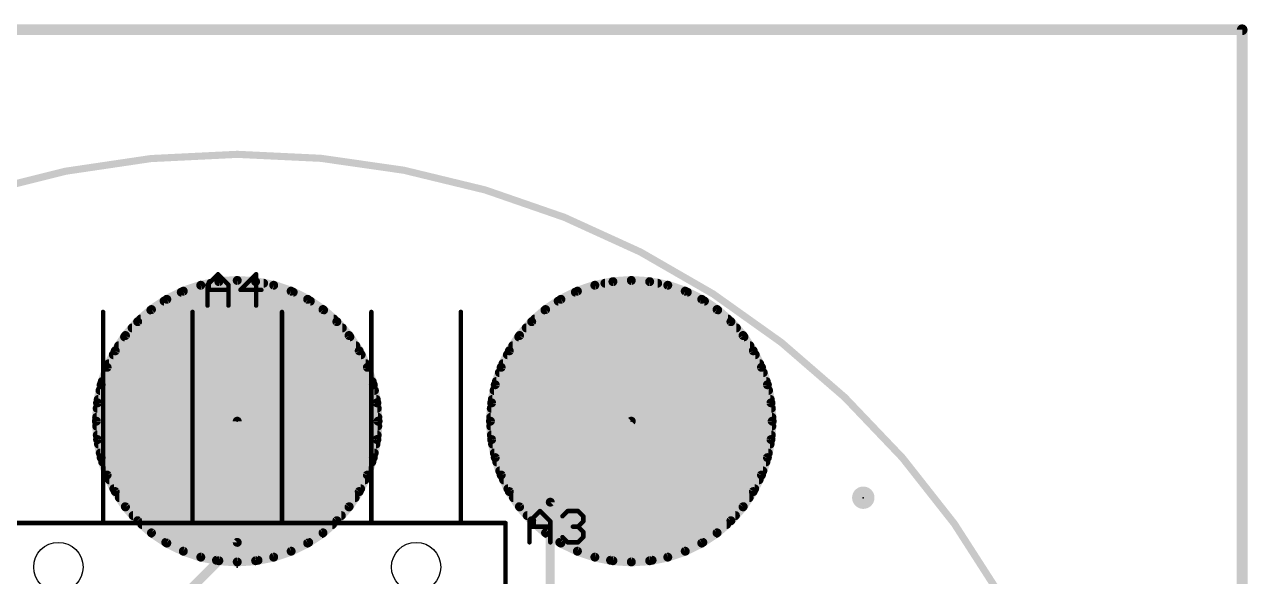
# Model space of a CAD drawing. Extents: x -28.7 to 28.7, y -28.7 to 28.7.
# Drawn here: x -6.04 to 28.69, y 13 to 28.69 of the extents above; entities that cross this region are included whole.
import ezdxf

# ---------------------------------------------------------------- set-up
doc = ezdxf.new("R2010")
doc.units = 0
for name, color, linetype in [('1', 12, 'CONTINUOUS'), ('16', 132, 'CONTINUOUS'), ('17', 110, 'CONTINUOUS'), ('20', 53, 'CONTINUOUS'), ('21', 41, 'CONTINUOUS'), ('23', 53, 'CONTINUOUS'), ('24', 53, 'CONTINUOUS'), ('51', 53, 'CONTINUOUS')]:
    doc.layers.add(name, color=color, linetype=linetype)

# ---------------------------------------------------------------- blocks, each defined once
blk = doc.blocks.new('PIE')
at = {"const_width": 0.5}
blk.add_lwpolyline([(0, -0.25, 1), (0, 0.25, 1), (0, -0.25)], format="xyb", dxfattribs=at)
blk = doc.blocks.new('ROUNDP')
at = {"const_width": 0.5}
blk.add_lwpolyline([(0, -0.25, 1), (0, 0.25, 1), (0, -0.25)], format="xyb", dxfattribs=at)

msp = doc.modelspace()

# ---------------------------------------------------------------- linework, layer by layer
at = {"layer": '1', "const_width": 0.254}
for points in [[(0, 13.97), (0, 17.4148)], [(8.89, 15.113), (11.1918, 17.4148)], [(8.89, 5.16), (8.89, 15.113)], [(-2.54, 11.43), (0, 13.97)]]:
    msp.add_lwpolyline(points, dxfattribs=at)
at = {"layer": '1', "const_width": 0.127}
for points in [[(0.0635, 17.4148, 1), (-0.0635, 17.4148)], [(11.2367, 17.3699, 1), (11.1469, 17.4597)], [(8.9535, 15.113, 1), (8.8265, 15.113)], [(8.8451, 15.1579, 1), (8.9349, 15.0681)], [(-0.0635, 13.97, 1), (0.0635, 13.97)], [(0.0449, 13.9251, 1), (-0.0449, 14.0149)]]:
    msp.add_lwpolyline(points, format="xyb", dxfattribs=at)
at = {"layer": '16'}
for points, const_width in [([(-28.54, 28.54), (28.54, 28.54)], 0.3048), ([(28.54, 28.54), (28.54, -28.54)], 0.3048), ([(0, 21.4153), (-0.5222, 21.3811)], 0.254), ([(0.5222, 21.3811), (0, 21.4153)], 0.254), ([(11.1918, 21.4153), (10.6696, 21.3811)], 0.254), ([(11.714, 21.3811), (11.1918, 21.4153)], 0.254), ([(-1.5309, 21.1108), (-2.0003, 20.8794)], 0.254), ([(-1.5894, 21.082), (1.5892, 21.082)], 0.254), ([(-1.0354, 21.279), (-1.5309, 21.1108)], 0.254), ([(-0.5222, 21.3811), (-1.0354, 21.279)], 0.254), ([(-0.7489, 21.336), (0.7487, 21.336)], 0.254), ([(1.0354, 21.279), (0.5222, 21.3811)], 0.254), ([(1.5309, 21.1108), (1.0354, 21.279)], 0.254), ([(2.0002, 20.8793), (1.5309, 21.1108)], 0.254), ([(9.6609, 21.1108), (9.1915, 20.8794)], 0.254), ([(9.6024, 21.082), (12.781, 21.082)], 0.254), ([(10.1564, 21.279), (9.6609, 21.1108)], 0.254), ([(10.6696, 21.3811), (10.1564, 21.279)], 0.254), ([(10.4429, 21.336), (11.9405, 21.336)], 0.254), ([(12.2272, 21.279), (11.714, 21.3811)], 0.254), ([(12.7227, 21.1108), (12.2272, 21.279)], 0.254), ([(13.192, 20.8793), (12.7227, 21.1108)], 0.254), ([(-2.0003, 20.8794), (-2.4354, 20.5886)], 0.254), ([(-2.0771, 20.828), (2.077, 20.828)], 0.254), ([(2.4353, 20.5886), (2.0002, 20.8793)], 0.254), ([(9.1915, 20.8794), (8.7564, 20.5886)], 0.254), ([(9.1147, 20.828), (13.2688, 20.828)], 0.254), ([(13.6271, 20.5886), (13.192, 20.8793)], 0.254), ([(-2.4354, 20.5886), (-2.8288, 20.2436)], 0.254), ([(-2.4521, 20.574), (2.452, 20.574)], 0.254), ([(2.8288, 20.2436), (2.4353, 20.5886)], 0.254), ([(8.7564, 20.5886), (8.363, 20.2436)], 0.254), ([(8.7397, 20.574), (13.6438, 20.574)], 0.254), ([(14.0206, 20.2436), (13.6271, 20.5886)], 0.254), ([(-2.8288, 20.2436), (-3.1738, 19.8502)], 0.254), ([(-2.9846, 20.066), (2.9845, 20.066)], 0.254), ([(-2.7417, 20.32), (2.7416, 20.32)], 0.254), ([(3.1738, 19.8501), (2.8288, 20.2436)], 0.254), ([(8.363, 20.2436), (8.018, 19.8502)], 0.254), ([(8.2072, 20.066), (14.1763, 20.066)], 0.254), ([(8.4501, 20.32), (13.9334, 20.32)], 0.254), ([(14.3656, 19.8501), (14.0206, 20.2436)], 0.254), ([(-3.1738, 19.8502), (-3.4646, 19.4151)], 0.254), ([(-3.1993, 19.812), (3.1993, 19.812)], 0.254), ([(3.4645, 19.415), (3.1738, 19.8501)], 0.254), ([(8.018, 19.8502), (7.7272, 19.4151)], 0.254), ([(7.9925, 19.812), (14.3911, 19.812)], 0.254), ([(14.6563, 19.415), (14.3656, 19.8501)], 0.254), ([(-3.4646, 19.4151), (-3.696, 18.9457)], 0.254), ([(-3.3691, 19.558), (3.369, 19.558)], 0.254), ([(3.696, 18.9457), (3.4645, 19.415)], 0.254), ([(7.7272, 19.4151), (7.4958, 18.9457)], 0.254), ([(7.8227, 19.558), (14.5608, 19.558)], 0.254), ([(14.8878, 18.9457), (14.6563, 19.415)], 0.254), ([(-3.6446, 19.05), (3.6445, 19.05)], 0.254), ([(-3.5193, 19.304), (3.5193, 19.304)], 0.254), ([(7.5472, 19.05), (14.8363, 19.05)], 0.254), ([(7.6725, 19.304), (14.7111, 19.304)], 0.254), ([(-3.696, 18.9457), (-3.8642, 18.4502)], 0.254), ([(-3.7468, 18.796), (3.7468, 18.796)], 0.254), ([(3.8642, 18.4502), (3.696, 18.9457)], 0.254), ([(7.4958, 18.9457), (7.3276, 18.4502)], 0.254), ([(7.445, 18.796), (14.9386, 18.796)], 0.254), ([(15.056, 18.4502), (14.8878, 18.9457)], 0.254), ([(-3.8642, 18.4502), (-3.9663, 17.937)], 0.254), ([(-3.8965, 18.288), (3.8964, 18.288)], 0.254), ([(-3.8331, 18.542), (3.833, 18.542)], 0.254), ([(3.9663, 17.937), (3.8642, 18.4502)], 0.254), ([(7.3276, 18.4502), (7.2255, 17.937)], 0.254), ([(7.2953, 18.288), (15.0882, 18.288)], 0.254), ([(7.3588, 18.542), (15.0248, 18.542)], 0.254), ([(15.1581, 17.937), (15.056, 18.4502)], 0.254), ([(-3.9663, 17.937), (-4.0005, 17.4148)], 0.254), ([(-3.947, 18.034), (3.947, 18.034)], 0.254), ([(4.0005, 17.4148), (3.9663, 17.937)], 0.254), ([(7.2255, 17.937), (7.1913, 17.4148)], 0.254), ([(7.2448, 18.034), (15.1388, 18.034)], 0.254), ([(15.1923, 17.4148), (15.1581, 17.937)], 0.254), ([(-3.9766, 17.78), (3.9766, 17.78)], 0.254), ([(7.2152, 17.78), (15.1684, 17.78)], 0.254), ([(-4.0005, 17.4148), (-3.9663, 16.8926)], 0.254), ([(-3.9932, 17.526), (3.9932, 17.526)], 0.254), ([(-3.9911, 17.272), (3.9911, 17.272)], 0.254), ([(3.9663, 16.8926), (4.0005, 17.4148)], 0.254), ([(7.1913, 17.4148), (7.2255, 16.8926)], 0.254), ([(7.1986, 17.526), (15.185, 17.526)], 0.254), ([(7.2007, 17.272), (15.1829, 17.272)], 0.254), ([(15.1581, 16.8926), (15.1923, 17.4148)], 0.254), ([(-3.9745, 17.018), (3.9745, 17.018)], 0.254), ([(7.2173, 17.018), (15.1663, 17.018)], 0.254), ([(-3.9663, 16.8926), (-3.8642, 16.3794)], 0.254), ([(-3.9407, 16.764), (3.9407, 16.764)], 0.254), ([(3.8642, 16.3794), (3.9663, 16.8926)], 0.254), ([(7.2255, 16.8926), (7.3276, 16.3794)], 0.254), ([(7.2511, 16.764), (15.1325, 16.764)], 0.254), ([(15.056, 16.3794), (15.1581, 16.8926)], 0.254), ([(-3.8901, 16.51), (3.8901, 16.51)], 0.254), ([(-3.8642, 16.3794), (-3.696, 15.8839)], 0.254), ([(-3.8223, 16.256), (3.8223, 16.256)], 0.254), ([(3.696, 15.8839), (3.8642, 16.3794)], 0.254), ([(7.3017, 16.51), (15.0819, 16.51)], 0.254), ([(7.3276, 16.3794), (7.4958, 15.8839)], 0.254), ([(7.3695, 16.256), (15.0141, 16.256)], 0.254), ([(14.8878, 15.8839), (15.056, 16.3794)], 0.254), ([(-3.7361, 16.002), (3.736, 16.002)], 0.254), ([(-3.696, 15.8839), (-3.4645, 15.4146)], 0.254), ([(3.4645, 15.4146), (3.696, 15.8839)], 0.254), ([(7.4558, 16.002), (14.9278, 16.002)], 0.254), ([(7.4958, 15.8839), (7.7273, 15.4146)], 0.254), ([(14.6563, 15.4146), (14.8878, 15.8839)], 0.254), ([(-3.6289, 15.748), (3.6289, 15.748)], 0.254), ([(7.5629, 15.748), (14.8207, 15.748)], 0.254), ([(-3.5037, 15.494), (3.5037, 15.494)], 0.254), ([(-3.4645, 15.4146), (-3.1738, 14.9795)], 0.254), ([(-3.3479, 15.24), (3.3479, 15.24)], 0.254), ([(3.1738, 14.9795), (3.4645, 15.4146)], 0.254), ([(7.6881, 15.494), (14.6955, 15.494)], 0.254), ([(7.7273, 15.4146), (8.018, 14.9795)], 0.254), ([(7.8439, 15.24), (14.5397, 15.24)], 0.254), ([(14.3656, 14.9795), (14.6563, 15.4146)], 0.254), ([(-3.1781, 14.986), (3.1781, 14.986)], 0.254), ([(-3.1738, 14.9795), (-2.8288, 14.5861)], 0.254), ([(2.8288, 14.5861), (3.1738, 14.9795)], 0.254), ([(8.0137, 14.986), (14.3699, 14.986)], 0.254), ([(8.018, 14.9795), (8.3631, 14.5861)], 0.254), ([(14.0206, 14.5861), (14.3656, 14.9795)], 0.254), ([(-2.9567, 14.732), (2.9567, 14.732)], 0.254), ([(-2.8288, 14.5861), (-2.4353, 14.241)], 0.254), ([(-2.7055, 14.478), (2.7055, 14.478)], 0.254), ([(2.4353, 14.241), (2.8288, 14.5861)], 0.254), ([(8.2351, 14.732), (14.1485, 14.732)], 0.254), ([(8.3631, 14.5861), (8.7565, 14.241)], 0.254), ([(8.4863, 14.478), (13.8973, 14.478)], 0.254), ([(13.6271, 14.241), (14.0206, 14.5861)], 0.254), ([(-2.4353, 14.241), (-2.0002, 13.9503)], 0.254), ([(-2.4099, 14.224), (2.4099, 14.224)], 0.254), ([(2.0002, 13.9503), (2.4353, 14.241)], 0.254), ([(8.7565, 14.241), (9.1916, 13.9503)], 0.254), ([(8.7819, 14.224), (13.6017, 14.224)], 0.254), ([(13.192, 13.9503), (13.6271, 14.241)], 0.254), ([(-2.0297, 13.97), (2.0297, 13.97)], 0.254), ([(-2.0002, 13.9503), (-1.5309, 13.7188)], 0.254), ([(1.5309, 13.7188), (2.0002, 13.9503)], 0.254), ([(9.1621, 13.97), (13.2215, 13.97)], 0.254), ([(9.1916, 13.9503), (9.6609, 13.7188)], 0.254), ([(12.7227, 13.7188), (13.192, 13.9503)], 0.254), ([(-1.5309, 13.7188), (-1.0354, 13.5506)], 0.254), ([(-1.5225, 13.716), (1.5225, 13.716)], 0.254), ([(-1.0354, 13.5506), (-0.5222, 13.4485)], 0.254), ([(-0.5898, 13.462), (0.5898, 13.462)], 0.254), ([(-0.5222, 13.4485), (0, 13.4143)], 0.254), ([(0, 13.4143), (0.5222, 13.4485)], 0.254), ([(0.5222, 13.4485), (1.0354, 13.5506)], 0.254), ([(1.0354, 13.5506), (1.5309, 13.7188)], 0.254), ([(9.6609, 13.7188), (10.1564, 13.5506)], 0.254), ([(9.6693, 13.716), (12.7143, 13.716)], 0.254), ([(10.1564, 13.5506), (10.6696, 13.4485)], 0.254), ([(10.602, 13.462), (11.7816, 13.462)], 0.254), ([(10.6696, 13.4485), (11.1918, 13.4143)], 0.254), ([(11.1918, 13.4143), (11.714, 13.4485)], 0.254), ([(11.714, 13.4485), (12.2272, 13.5506)], 0.254), ([(12.2272, 13.5506), (12.7227, 13.7188)], 0.254)]:
    msp.add_lwpolyline(points, dxfattribs=dict(at, const_width=const_width))
for points, const_width in [([(28.6162, 28.54, 1), (28.4638, 28.54)], 0.1524), ([(28.54, 28.4638, 1), (28.54, 28.6162)], 0.1524), ([(0.0042, 21.4787, 1), (-0.0042, 21.3519)], 0.127), ([(0.0042, 21.3519, 1), (-0.0042, 21.4787)], 0.127), ([(11.196, 21.4787, 1), (11.1876, 21.3519)], 0.127), ([(11.196, 21.3519, 1), (11.1876, 21.4787)], 0.127), ([(-1.5894, 21.1455, 1), (-1.5894, 21.0185)], 0.127), ([(-1.5514, 21.1709, 1), (-1.5105, 21.0507)], 0.127), ([(-1.5029, 21.0539, 1), (-1.559, 21.1678)], 0.127), ([(-1.0478, 21.3413, 1), (-1.023, 21.2167)], 0.127), ([(-1.015, 21.2189, 1), (-1.0558, 21.3391)], 0.127), ([(-0.7489, 21.3995, 1), (-0.7489, 21.2725)], 0.127), ([(-0.5263, 21.4445, 1), (-0.518, 21.3177)], 0.127), ([(-0.5098, 21.3188, 1), (-0.5346, 21.4434)], 0.127), ([(0.5346, 21.4433, 1), (0.5098, 21.3188)], 0.127), ([(0.518, 21.3177, 1), (0.5263, 21.4444)], 0.127), ([(0.7487, 21.2725, 1), (0.7487, 21.3995)], 0.127), ([(1.0558, 21.3391, 1), (1.015, 21.2188)], 0.127), ([(1.023, 21.2167, 1), (1.0478, 21.3412)], 0.127), ([(1.559, 21.1677, 1), (1.5028, 21.0538)], 0.127), ([(1.5105, 21.0506, 1), (1.5513, 21.1709)], 0.127), ([(1.5892, 21.0185, 1), (1.5892, 21.1455)], 0.127), ([(9.6024, 21.1455, 1), (9.6024, 21.0185)], 0.127), ([(9.6404, 21.1709, 1), (9.6813, 21.0507)], 0.127), ([(9.6889, 21.0539, 1), (9.6328, 21.1678)], 0.127), ([(10.144, 21.3413, 1), (10.1688, 21.2167)], 0.127), ([(10.1768, 21.2189, 1), (10.136, 21.3391)], 0.127), ([(10.4429, 21.3995, 1), (10.4429, 21.2725)], 0.127), ([(10.6655, 21.4445, 1), (10.6738, 21.3177)], 0.127), ([(10.682, 21.3188, 1), (10.6572, 21.4434)], 0.127), ([(11.7264, 21.4433, 1), (11.7016, 21.3188)], 0.127), ([(11.7098, 21.3177, 1), (11.7181, 21.4444)], 0.127), ([(11.9405, 21.2725, 1), (11.9405, 21.3995)], 0.127), ([(12.2476, 21.3391, 1), (12.2068, 21.2188)], 0.127), ([(12.2148, 21.2167, 1), (12.2396, 21.3412)], 0.127), ([(12.7508, 21.1677, 1), (12.6946, 21.0538)], 0.127), ([(12.7023, 21.0506, 1), (12.7431, 21.1709)], 0.127), ([(12.781, 21.0185, 1), (12.781, 21.1455)], 0.127), ([(-2.0771, 20.8915, 1), (-2.0771, 20.7645)], 0.127), ([(-2.0284, 20.9363, 1), (-1.9722, 20.8224)], 0.127), ([(-1.965, 20.8266, 1), (-2.0356, 20.9322)], 0.127), ([(2.0355, 20.9321, 1), (1.9649, 20.8265)], 0.127), ([(1.9721, 20.8224, 1), (2.0283, 20.9363)], 0.127), ([(2.077, 20.7645, 1), (2.077, 20.8915)], 0.127), ([(9.1147, 20.8915, 1), (9.1147, 20.7645)], 0.127), ([(9.1634, 20.9363, 1), (9.2196, 20.8224)], 0.127), ([(9.2268, 20.8266, 1), (9.1562, 20.9322)], 0.127), ([(13.2273, 20.9321, 1), (13.1567, 20.8265)], 0.127), ([(13.1639, 20.8224, 1), (13.2201, 20.9363)], 0.127), ([(13.2688, 20.7645, 1), (13.2688, 20.8915)], 0.127), ([(-2.4521, 20.6375, 1), (-2.4521, 20.5105)], 0.127), ([(-2.4707, 20.6414, 1), (-2.4001, 20.5358)], 0.127), ([(-2.3935, 20.5409, 1), (-2.4772, 20.6364)], 0.127), ([(2.4772, 20.6363, 1), (2.3935, 20.5408)], 0.127), ([(2.4, 20.5358, 1), (2.4706, 20.6414)], 0.127), ([(2.452, 20.5105, 1), (2.452, 20.6375)], 0.127), ([(8.7397, 20.6375, 1), (8.7397, 20.5105)], 0.127), ([(8.7211, 20.6414, 1), (8.7917, 20.5358)], 0.127), ([(8.7983, 20.5409, 1), (8.7146, 20.6364)], 0.127), ([(13.669, 20.6363, 1), (13.5853, 20.5408)], 0.127), ([(13.5918, 20.5358, 1), (13.6624, 20.6414)], 0.127), ([(13.6438, 20.5105, 1), (13.6438, 20.6375)], 0.127), ([(-2.9846, 20.1295, 1), (-2.9846, 20.0025)], 0.127), ([(-2.8707, 20.2914, 1), (-2.7869, 20.1959)], 0.127), ([(-2.7811, 20.2017, 1), (-2.8766, 20.2855)], 0.127), ([(-2.7417, 20.3835, 1), (-2.7417, 20.2565)], 0.127), ([(2.7416, 20.2565, 1), (2.7416, 20.3835)], 0.127), ([(2.8765, 20.2854, 1), (2.781, 20.2017)], 0.127), ([(2.7869, 20.1958, 1), (2.8706, 20.2913)], 0.127), ([(2.9845, 20.0025, 1), (2.9845, 20.1295)], 0.127), ([(8.2072, 20.1295, 1), (8.2072, 20.0025)], 0.127), ([(8.3211, 20.2914, 1), (8.4049, 20.1959)], 0.127), ([(8.4107, 20.2017, 1), (8.3152, 20.2855)], 0.127), ([(8.4501, 20.3835, 1), (8.4501, 20.2565)], 0.127), ([(13.9334, 20.2565, 1), (13.9334, 20.3835)], 0.127), ([(14.0683, 20.2854, 1), (13.9728, 20.2017)], 0.127), ([(13.9787, 20.1958, 1), (14.0624, 20.2913)], 0.127), ([(14.1763, 20.0025, 1), (14.1763, 20.1295)], 0.127), ([(-3.1993, 19.8755, 1), (-3.1993, 19.7485)], 0.127), ([(-3.2216, 19.892, 1), (-3.1261, 19.8083)], 0.127), ([(-3.121, 19.8149, 1), (-3.2266, 19.8855)], 0.127), ([(3.2266, 19.8854, 1), (3.121, 19.8148)], 0.127), ([(3.126, 19.8083, 1), (3.2215, 19.892)], 0.127), ([(3.1993, 19.7485, 1), (3.1993, 19.8755)], 0.127), ([(7.9925, 19.8755, 1), (7.9925, 19.7485)], 0.127), ([(7.9702, 19.892, 1), (8.0657, 19.8083)], 0.127), ([(8.0708, 19.8149, 1), (7.9652, 19.8855)], 0.127), ([(14.4184, 19.8854, 1), (14.3128, 19.8148)], 0.127), ([(14.3178, 19.8083, 1), (14.4133, 19.892)], 0.127), ([(14.3911, 19.7485, 1), (14.3911, 19.8755)], 0.127), ([(-3.5174, 19.4504, 1), (-3.4118, 19.3798)], 0.127), ([(-3.4076, 19.387, 1), (-3.5215, 19.4432)], 0.127), ([(-3.3691, 19.6215, 1), (-3.3691, 19.4945)], 0.127), ([(3.369, 19.4945, 1), (3.369, 19.6215)], 0.127), ([(3.5215, 19.4431, 1), (3.4076, 19.3869)], 0.127), ([(3.4117, 19.3797, 1), (3.5173, 19.4503)], 0.127), ([(7.6744, 19.4504, 1), (7.78, 19.3798)], 0.127), ([(7.7842, 19.387, 1), (7.6703, 19.4432)], 0.127), ([(7.8227, 19.6215, 1), (7.8227, 19.4945)], 0.127), ([(14.5608, 19.4945, 1), (14.5608, 19.6215)], 0.127), ([(14.7133, 19.4431, 1), (14.5994, 19.3869)], 0.127), ([(14.6035, 19.3797, 1), (14.7091, 19.4503)], 0.127), ([(-3.6446, 19.1135, 1), (-3.6446, 18.9865)], 0.127), ([(-3.5193, 19.3675, 1), (-3.5193, 19.2405)], 0.127), ([(3.5193, 19.2405, 1), (3.5193, 19.3675)], 0.127), ([(3.6445, 18.9865, 1), (3.6445, 19.1135)], 0.127), ([(7.5472, 19.1135, 1), (7.5472, 18.9865)], 0.127), ([(7.6725, 19.3675, 1), (7.6725, 19.2405)], 0.127), ([(14.7111, 19.2405, 1), (14.7111, 19.3675)], 0.127), ([(14.8363, 18.9865, 1), (14.8363, 19.1135)], 0.127), ([(-3.7468, 18.8595, 1), (-3.7468, 18.7325)], 0.127), ([(-3.753, 18.9738, 1), (-3.6391, 18.9177)], 0.127), ([(-3.6359, 18.9253, 1), (-3.7561, 18.9662)], 0.127), ([(3.7561, 18.9661, 1), (3.6358, 18.9253)], 0.127), ([(3.639, 18.9176, 1), (3.7529, 18.9738)], 0.127), ([(3.7468, 18.7325, 1), (3.7468, 18.8595)], 0.127), ([(7.445, 18.8595, 1), (7.445, 18.7325)], 0.127), ([(7.4388, 18.9738, 1), (7.5527, 18.9177)], 0.127), ([(7.5559, 18.9253, 1), (7.4357, 18.9662)], 0.127), ([(14.9479, 18.9661, 1), (14.8276, 18.9253)], 0.127), ([(14.8308, 18.9176, 1), (14.9447, 18.9738)], 0.127), ([(14.9386, 18.7325, 1), (14.9386, 18.8595)], 0.127), ([(-3.8965, 18.3515, 1), (-3.8965, 18.2245)], 0.127), ([(-3.9243, 18.4706, 1), (-3.8041, 18.4298)], 0.127), ([(-3.8019, 18.4378, 1), (-3.9265, 18.4626)], 0.127), ([(-3.8331, 18.6055, 1), (-3.8331, 18.4785)], 0.127), ([(3.9264, 18.4626, 1), (3.8019, 18.4378)], 0.127), ([(3.804, 18.4298, 1), (3.9243, 18.4706)], 0.127), ([(3.833, 18.4785, 1), (3.833, 18.6055)], 0.127), ([(3.8964, 18.2245, 1), (3.8964, 18.3515)], 0.127), ([(7.2953, 18.3515, 1), (7.2953, 18.2245)], 0.127), ([(7.2675, 18.4706, 1), (7.3877, 18.4298)], 0.127), ([(7.3899, 18.4378, 1), (7.2653, 18.4626)], 0.127), ([(7.3588, 18.6055, 1), (7.3588, 18.4785)], 0.127), ([(15.1182, 18.4626, 1), (14.9937, 18.4378)], 0.127), ([(14.9958, 18.4298, 1), (15.1161, 18.4706)], 0.127), ([(15.0248, 18.4785, 1), (15.0248, 18.6055)], 0.127), ([(15.0882, 18.2245, 1), (15.0882, 18.3515)], 0.127), ([(-3.9029, 17.9328, 1), (-4.0297, 17.9411)], 0.127), ([(-3.947, 18.0975, 1), (-3.947, 17.9705)], 0.127), ([(4.0296, 17.9411, 1), (3.9029, 17.9328)], 0.127), ([(3.947, 17.9705, 1), (3.947, 18.0975)], 0.127), ([(7.2889, 17.9328, 1), (7.1621, 17.9411)], 0.127), ([(7.2448, 18.0975, 1), (7.2448, 17.9705)], 0.127), ([(15.2214, 17.9411, 1), (15.0947, 17.9328)], 0.127), ([(15.1388, 17.9705, 1), (15.1388, 18.0975)], 0.127), ([(-3.9766, 17.8435, 1), (-3.9766, 17.7165)], 0.127), ([(-4.0286, 17.9494, 1), (-3.904, 17.9246)], 0.127), ([(3.904, 17.9246, 1), (4.0285, 17.9494)], 0.127), ([(3.9766, 17.7165, 1), (3.9766, 17.8435)], 0.127), ([(7.2152, 17.8435, 1), (7.2152, 17.7165)], 0.127), ([(7.1632, 17.9494, 1), (7.2878, 17.9246)], 0.127), ([(15.0958, 17.9246, 1), (15.2203, 17.9494)], 0.127), ([(15.1684, 17.7165, 1), (15.1684, 17.8435)], 0.127), ([(-3.9371, 17.419, 1), (-4.0639, 17.4106)], 0.127), ([(-4.0639, 17.419, 1), (-3.9371, 17.4106)], 0.127), ([(-3.9932, 17.5895, 1), (-3.9932, 17.4625)], 0.127), ([(-3.9911, 17.3355, 1), (-3.9911, 17.2085)], 0.127), ([(4.0639, 17.4106, 1), (3.9371, 17.419)], 0.127), ([(3.9371, 17.4106, 1), (4.0639, 17.419)], 0.127), ([(3.9911, 17.2085, 1), (3.9911, 17.3355)], 0.127), ([(3.9932, 17.4625, 1), (3.9932, 17.5895)], 0.127), ([(7.2547, 17.419, 1), (7.1279, 17.4106)], 0.127), ([(7.1279, 17.419, 1), (7.2547, 17.4106)], 0.127), ([(7.1986, 17.5895, 1), (7.1986, 17.4625)], 0.127), ([(7.2007, 17.3355, 1), (7.2007, 17.2085)], 0.127), ([(15.2557, 17.4106, 1), (15.1289, 17.419)], 0.127), ([(15.1289, 17.4106, 1), (15.2557, 17.419)], 0.127), ([(15.1829, 17.2085, 1), (15.1829, 17.3355)], 0.127), ([(15.185, 17.4625, 1), (15.185, 17.5895)], 0.127), ([(-3.9745, 17.0815, 1), (-3.9745, 16.9545)], 0.127), ([(3.9745, 16.9545, 1), (3.9745, 17.0815)], 0.127), ([(7.2173, 17.0815, 1), (7.2173, 16.9545)], 0.127), ([(15.1663, 16.9545, 1), (15.1663, 17.0815)], 0.127), ([(-3.904, 16.905, 1), (-4.0285, 16.8802)], 0.127), ([(-4.0296, 16.8885, 1), (-3.9029, 16.8968)], 0.127), ([(-3.9407, 16.8275, 1), (-3.9407, 16.7005)], 0.127), ([(3.9029, 16.8968, 1), (4.0296, 16.8885)], 0.127), ([(4.0285, 16.8802, 1), (3.904, 16.905)], 0.127), ([(3.9407, 16.7005, 1), (3.9407, 16.8275)], 0.127), ([(7.2878, 16.905, 1), (7.1633, 16.8802)], 0.127), ([(7.1622, 16.8885, 1), (7.2889, 16.8968)], 0.127), ([(7.2511, 16.8275, 1), (7.2511, 16.7005)], 0.127), ([(15.0947, 16.8968, 1), (15.2214, 16.8885)], 0.127), ([(15.2203, 16.8802, 1), (15.0958, 16.905)], 0.127), ([(15.1325, 16.7005, 1), (15.1325, 16.8275)], 0.127), ([(-3.8901, 16.5735, 1), (-3.8901, 16.4465)], 0.127), ([(-3.804, 16.3998, 1), (-3.9243, 16.359)], 0.127), ([(-3.9264, 16.367, 1), (-3.8019, 16.3918)], 0.127), ([(-3.8223, 16.3195, 1), (-3.8223, 16.1925)], 0.127), ([(3.8019, 16.3918, 1), (3.9264, 16.367)], 0.127), ([(3.9243, 16.359, 1), (3.804, 16.3998)], 0.127), ([(3.8223, 16.1925, 1), (3.8223, 16.3195)], 0.127), ([(3.8901, 16.4465, 1), (3.8901, 16.5735)], 0.127), ([(7.3017, 16.5735, 1), (7.3017, 16.4465)], 0.127), ([(7.3878, 16.3998, 1), (7.2675, 16.359)], 0.127), ([(7.2654, 16.367, 1), (7.3899, 16.3918)], 0.127), ([(7.3695, 16.3195, 1), (7.3695, 16.1925)], 0.127), ([(14.9937, 16.3918, 1), (15.1182, 16.367)], 0.127), ([(15.1161, 16.359, 1), (14.9958, 16.3998)], 0.127), ([(15.0141, 16.1925, 1), (15.0141, 16.3195)], 0.127), ([(15.0819, 16.4465, 1), (15.0819, 16.5735)], 0.127), ([(-3.7361, 16.0655, 1), (-3.7361, 15.9385)], 0.127), ([(-3.639, 15.912, 1), (-3.7529, 15.8558)], 0.127), ([(3.7529, 15.8558, 1), (3.639, 15.912)], 0.127), ([(3.736, 15.9385, 1), (3.736, 16.0655)], 0.127), ([(7.4558, 16.0655, 1), (7.4558, 15.9385)], 0.127), ([(7.5528, 15.912, 1), (7.4389, 15.8558)], 0.127), ([(14.9447, 15.8558, 1), (14.8308, 15.912)], 0.127), ([(14.9278, 15.9385, 1), (14.9278, 16.0655)], 0.127), ([(-3.7561, 15.8635, 1), (-3.6358, 15.9043)], 0.127), ([(-3.6289, 15.8115, 1), (-3.6289, 15.6845)], 0.127), ([(3.6289, 15.6845, 1), (3.6289, 15.8115)], 0.127), ([(3.6358, 15.9043, 1), (3.7561, 15.8635)], 0.127), ([(7.4357, 15.8635, 1), (7.556, 15.9043)], 0.127), ([(7.5629, 15.8115, 1), (7.5629, 15.6845)], 0.127), ([(14.8207, 15.6845, 1), (14.8207, 15.8115)], 0.127), ([(14.8276, 15.9043, 1), (14.9479, 15.8635)], 0.127), ([(-3.5037, 15.5575, 1), (-3.5037, 15.4305)], 0.127), ([(-3.4117, 15.4499, 1), (-3.5173, 15.3793)], 0.127), ([(-3.5215, 15.3865, 1), (-3.4076, 15.4427)], 0.127), ([(-3.3479, 15.3035, 1), (-3.3479, 15.1765)], 0.127), ([(3.3479, 15.1765, 1), (3.3479, 15.3035)], 0.127), ([(3.4076, 15.4427, 1), (3.5215, 15.3865)], 0.127), ([(3.5173, 15.3793, 1), (3.4117, 15.4499)], 0.127), ([(3.5037, 15.4305, 1), (3.5037, 15.5575)], 0.127), ([(7.6881, 15.5575, 1), (7.6881, 15.4305)], 0.127), ([(7.7801, 15.4499, 1), (7.6745, 15.3793)], 0.127), ([(7.6703, 15.3865, 1), (7.7842, 15.4427)], 0.127), ([(7.8439, 15.3035, 1), (7.8439, 15.1765)], 0.127), ([(14.5397, 15.1765, 1), (14.5397, 15.3035)], 0.127), ([(14.5994, 15.4427, 1), (14.7133, 15.3865)], 0.127), ([(14.7091, 15.3793, 1), (14.6035, 15.4499)], 0.127), ([(14.6955, 15.4305, 1), (14.6955, 15.5575)], 0.127), ([(-3.1781, 15.0495, 1), (-3.1781, 14.9225)], 0.127), ([(-3.126, 15.0213, 1), (-3.2215, 14.9376)], 0.127), ([(-3.2266, 14.9442, 1), (-3.121, 15.0148)], 0.127), ([(3.121, 15.0148, 1), (3.2266, 14.9442)], 0.127), ([(3.2215, 14.9376, 1), (3.126, 15.0213)], 0.127), ([(3.1781, 14.9225, 1), (3.1781, 15.0495)], 0.127), ([(8.0137, 15.0495, 1), (8.0137, 14.9225)], 0.127), ([(8.0658, 15.0213, 1), (7.9703, 14.9376)], 0.127), ([(7.9652, 14.9442, 1), (8.0708, 15.0148)], 0.127), ([(14.3128, 15.0148, 1), (14.4184, 14.9442)], 0.127), ([(14.4133, 14.9376, 1), (14.3178, 15.0213)], 0.127), ([(14.3699, 14.9225, 1), (14.3699, 15.0495)], 0.127), ([(-2.9567, 14.7955, 1), (-2.9567, 14.6685)], 0.127), ([(-2.7869, 14.6338, 1), (-2.8706, 14.5383)], 0.127), ([(-2.8765, 14.5442, 1), (-2.781, 14.6279)], 0.127), ([(-2.7055, 14.5415, 1), (-2.7055, 14.4145)], 0.127), ([(2.7055, 14.4145, 1), (2.7055, 14.5415)], 0.127), ([(2.781, 14.6279, 1), (2.8765, 14.5442)], 0.127), ([(2.8706, 14.5383, 1), (2.7869, 14.6338)], 0.127), ([(2.9567, 14.6685, 1), (2.9567, 14.7955)], 0.127), ([(8.2351, 14.7955, 1), (8.2351, 14.6685)], 0.127), ([(8.4049, 14.6338, 1), (8.3212, 14.5383)], 0.127), ([(8.3153, 14.5442, 1), (8.4108, 14.6279)], 0.127), ([(8.4863, 14.5415, 1), (8.4863, 14.4145)], 0.127), ([(13.8973, 14.4145, 1), (13.8973, 14.5415)], 0.127), ([(13.9728, 14.6279, 1), (14.0683, 14.5442)], 0.127), ([(14.0624, 14.5383, 1), (13.9787, 14.6338)], 0.127), ([(14.1485, 14.6685, 1), (14.1485, 14.7955)], 0.127), ([(-2.4, 14.2938, 1), (-2.4706, 14.1882)], 0.127), ([(-2.4772, 14.1933, 1), (-2.3935, 14.2888)], 0.127), ([(-2.4099, 14.2875, 1), (-2.4099, 14.1605)], 0.127), ([(2.3935, 14.2888, 1), (2.4772, 14.1933)], 0.127), ([(2.4706, 14.1882, 1), (2.4, 14.2938)], 0.127), ([(2.4099, 14.1605, 1), (2.4099, 14.2875)], 0.127), ([(8.7918, 14.2938, 1), (8.7212, 14.1882)], 0.127), ([(8.7146, 14.1933, 1), (8.7983, 14.2888)], 0.127), ([(8.7819, 14.2875, 1), (8.7819, 14.1605)], 0.127), ([(13.5853, 14.2888, 1), (13.669, 14.1933)], 0.127), ([(13.6624, 14.1882, 1), (13.5918, 14.2938)], 0.127), ([(13.6017, 14.1605, 1), (13.6017, 14.2875)], 0.127), ([(-2.0297, 14.0335, 1), (-2.0297, 13.9065)], 0.127), ([(-1.9721, 14.0072, 1), (-2.0283, 13.8933)], 0.127), ([(-2.0355, 13.8975, 1), (-1.9649, 14.0031)], 0.127), ([(1.9649, 14.0031, 1), (2.0355, 13.8975)], 0.127), ([(2.0283, 13.8933, 1), (1.9721, 14.0072)], 0.127), ([(2.0297, 13.9065, 1), (2.0297, 14.0335)], 0.127), ([(9.1621, 14.0335, 1), (9.1621, 13.9065)], 0.127), ([(9.2197, 14.0072, 1), (9.1635, 13.8933)], 0.127), ([(9.1563, 13.8975, 1), (9.2269, 14.0031)], 0.127), ([(13.1567, 14.0031, 1), (13.2273, 13.8975)], 0.127), ([(13.2201, 13.8933, 1), (13.1639, 14.0072)], 0.127), ([(13.2215, 13.9065, 1), (13.2215, 14.0335)], 0.127), ([(-1.5105, 13.779, 1), (-1.5513, 13.6587)], 0.127), ([(-1.5225, 13.7795, 1), (-1.5225, 13.6525)], 0.127), ([(-1.559, 13.6619, 1), (-1.5028, 13.7758)], 0.127), ([(-1.023, 13.6129, 1), (-1.0478, 13.4884)], 0.127), ([(-1.0558, 13.4905, 1), (-1.015, 13.6108)], 0.127), ([(-0.5898, 13.5255, 1), (-0.5898, 13.3985)], 0.127), ([(-0.518, 13.5119, 1), (-0.5263, 13.3852)], 0.127), ([(-0.5346, 13.3863, 1), (-0.5098, 13.5108)], 0.127), ([(0.5098, 13.5108, 1), (0.5346, 13.3863)], 0.127), ([(0.5263, 13.3852, 1), (0.518, 13.5119)], 0.127), ([(0.5898, 13.3985, 1), (0.5898, 13.5255)], 0.127), ([(1.015, 13.6108, 1), (1.0558, 13.4905)], 0.127), ([(1.0478, 13.4884, 1), (1.023, 13.6129)], 0.127), ([(1.5028, 13.7758, 1), (1.559, 13.6619)], 0.127), ([(1.5513, 13.6587, 1), (1.5105, 13.779)], 0.127), ([(1.5225, 13.6525, 1), (1.5225, 13.7795)], 0.127), ([(9.6813, 13.779, 1), (9.6405, 13.6587)], 0.127), ([(9.6693, 13.7795, 1), (9.6693, 13.6525)], 0.127), ([(9.6328, 13.6619, 1), (9.689, 13.7758)], 0.127), ([(10.1688, 13.6129, 1), (10.144, 13.4884)], 0.127), ([(10.136, 13.4905, 1), (10.1768, 13.6108)], 0.127), ([(10.602, 13.5255, 1), (10.602, 13.3985)], 0.127), ([(10.6738, 13.5119, 1), (10.6655, 13.3852)], 0.127), ([(10.6572, 13.3863, 1), (10.682, 13.5108)], 0.127), ([(11.7016, 13.5108, 1), (11.7264, 13.3863)], 0.127), ([(11.7181, 13.3852, 1), (11.7098, 13.5119)], 0.127), ([(11.7816, 13.3985, 1), (11.7816, 13.5255)], 0.127), ([(12.2068, 13.6108, 1), (12.2476, 13.4905)], 0.127), ([(12.2396, 13.4884, 1), (12.2148, 13.6129)], 0.127), ([(12.6946, 13.7758, 1), (12.7508, 13.6619)], 0.127), ([(12.7431, 13.6587, 1), (12.7023, 13.779)], 0.127), ([(12.7143, 13.6525, 1), (12.7143, 13.7795)], 0.127), ([(-0.0042, 13.4777, 1), (0.0042, 13.3509)], 0.127), ([(-0.0042, 13.3509, 1), (0.0042, 13.4777)], 0.127), ([(11.1876, 13.4777, 1), (11.196, 13.3509)], 0.127), ([(11.1876, 13.3509, 1), (11.196, 13.4777)], 0.127)]:
    msp.add_lwpolyline(points, format="xyb", dxfattribs=dict(at, const_width=const_width))
at = {"layer": '20', "const_width": 0.2032}
msp.add_lwpolyline([(0, -25, 1), (0, 25, 1), (0, -25)], format="xyb", dxfattribs=at)
at = {"layer": '20'}
for centre in [(-5.08, 13.27), (5.08, 13.27)]:
    msp.add_circle(centre, 0.7, dxfattribs=at)
at = {"layer": '21', "const_width": 0.127}
for points in [[(-0.8435, 21.2957), (-0.5469, 21.5923)], [(-0.5469, 21.5923), (-0.2503, 21.2957)], [(0.5369, 21.5923), (0.092, 21.1474)], [(0.5369, 20.7025), (0.5369, 21.5923)], [(-0.8435, 20.7025), (-0.8435, 21.2957)], [(-0.8435, 21.1474), (-0.2503, 21.1474)], [(-0.2503, 21.2957), (-0.2503, 20.7025)], [(0.092, 21.1474), (0.6852, 21.1474)], [(8.3005, 14.5647), (8.5971, 14.8613)], [(8.3005, 13.9715), (8.3005, 14.5647)], [(8.5971, 14.8613), (8.8937, 14.5647)], [(8.8937, 14.5647), (8.8937, 13.9715)], [(9.236, 14.713), (9.3843, 14.8613)], [(9.3843, 14.8613), (9.6809, 14.8613)], [(9.6809, 14.8613), (9.8292, 14.713)], [(9.8292, 14.5647), (9.6809, 14.4164)], [(9.8292, 14.713), (9.8292, 14.5647)], [(8.3005, 14.4164), (8.8937, 14.4164)], [(9.6809, 14.4164), (9.5326, 14.4164)], [(9.6809, 14.4164), (9.8292, 14.2681)], [(9.8292, 14.2681), (9.8292, 14.1198)], [(9.3843, 13.9715), (9.236, 14.1198)], [(9.6809, 13.9715), (9.3843, 13.9715)], [(9.8292, 14.1198), (9.6809, 13.9715)]]:
    msp.add_lwpolyline(points, dxfattribs=at)
at = {"layer": '21', "const_width": 0.0635}
for points in [[(-0.5245, 21.6147, 1), (-0.5694, 21.5698)], [(-0.5245, 21.5698, 1), (-0.5694, 21.6147)], [(0.5686, 21.5923, 1), (0.5051, 21.5923)], [(0.5593, 21.5698, 1), (0.5144, 21.6147)], [(-0.8117, 21.2957, 1), (-0.8753, 21.2957)], [(-0.866, 21.3181, 1), (-0.821, 21.2732)], [(-0.8435, 21.1791, 1), (-0.8435, 21.1156)], [(-0.2186, 21.2957, 1), (-0.2821, 21.2957)], [(-0.2728, 21.2732, 1), (-0.2279, 21.3181)], [(-0.2503, 21.1156, 1), (-0.2503, 21.1791)], [(0.092, 21.1791, 1), (0.092, 21.1156)], [(0.0696, 21.1698, 1), (0.1145, 21.1249)], [(0.6852, 21.1156, 1), (0.6852, 21.1791)], [(-0.8753, 20.7025, 1), (-0.8117, 20.7025)], [(-0.2821, 20.7025, 1), (-0.2186, 20.7025)], [(0.5051, 20.7025, 1), (0.5686, 20.7025)], [(8.3323, 14.5647, 1), (8.2687, 14.5647)], [(8.278, 14.5871, 1), (8.323, 14.5422)], [(8.6195, 14.8837, 1), (8.5746, 14.8388)], [(8.6195, 14.8388, 1), (8.5746, 14.8837)], [(8.9254, 14.5647, 1), (8.8619, 14.5647)], [(8.8712, 14.5422, 1), (8.9161, 14.5871)], [(9.2136, 14.7354, 1), (9.2585, 14.6905)], [(9.3843, 14.893, 1), (9.3843, 14.8295)], [(9.4068, 14.8388, 1), (9.3619, 14.8837)], [(9.7033, 14.8837, 1), (9.6584, 14.8388)], [(9.6809, 14.8295, 1), (9.6809, 14.893)], [(9.8609, 14.713, 1), (9.7974, 14.713)], [(9.7974, 14.5647, 1), (9.8609, 14.5647)], [(9.8067, 14.6905, 1), (9.8516, 14.7354)], [(9.8516, 14.5422, 1), (9.8067, 14.5871)], [(8.3005, 14.4481, 1), (8.3005, 14.3846)], [(8.8937, 14.3846, 1), (8.8937, 14.4481)], [(9.5326, 14.4481, 1), (9.5326, 14.3846)], [(9.7033, 14.4388, 1), (9.6584, 14.3939)], [(9.6584, 14.4388, 1), (9.7033, 14.3939)], [(9.6809, 14.3846, 1), (9.6809, 14.4481)], [(9.8609, 14.2681, 1), (9.7974, 14.2681)], [(9.8067, 14.2456, 1), (9.8516, 14.2905)], [(8.2687, 13.9715, 1), (8.3323, 13.9715)], [(8.8619, 13.9715, 1), (8.9254, 13.9715)], [(9.2585, 14.1422, 1), (9.2136, 14.0973)], [(9.3843, 14.0033, 1), (9.3843, 13.9398)], [(9.3619, 13.949, 1), (9.4068, 13.994)], [(9.6584, 13.994, 1), (9.7033, 13.949)], [(9.6809, 13.9398, 1), (9.6809, 14.0033)], [(9.7974, 14.1198, 1), (9.8609, 14.1198)], [(9.8516, 14.0973, 1), (9.8067, 14.1422)]]:
    msp.add_lwpolyline(points, format="xyb", dxfattribs=at)
at = {"layer": '23'}
for p in [(17.78, 15.24), (0, 13.27)]:
    msp.add_point(p, dxfattribs=at)
at = {"layer": '24'}
for p in [(0, 17.4148), (11.1918, 17.4148), (17.78, 15.24)]:
    msp.add_point(p, dxfattribs=at)
at = {"layer": '51', "const_width": 0.0635}
for points in [[(-3.7782, 20.52, 1), (-3.8418, 20.52)], [(-1.2383, 20.52, 1), (-1.3017, 20.52)], [(1.3017, 20.52, 1), (1.2383, 20.52)], [(3.8418, 20.52, 1), (3.7782, 20.52)], [(6.3818, 20.52, 1), (6.3183, 20.52)], [(-3.8418, 14.52, 1), (-3.7782, 14.52)], [(-3.81, 14.5518, 1), (-3.81, 14.4883)], [(-3.81, 14.4883, 1), (-3.81, 14.5518)], [(-1.27, 14.5518, 1), (-1.27, 14.4883)], [(-1.3017, 14.52, 1), (-1.2383, 14.52)], [(-1.27, 14.4883, 1), (-1.27, 14.5518)], [(1.27, 14.5518, 1), (1.27, 14.4883)], [(1.2383, 14.52, 1), (1.3017, 14.52)], [(1.27, 14.4883, 1), (1.27, 14.5518)], [(3.7782, 14.52, 1), (3.8418, 14.52)], [(3.81, 14.5518, 1), (3.81, 14.4883)], [(3.81, 14.4883, 1), (3.81, 14.5518)], [(6.35, 14.5518, 1), (6.35, 14.4883)], [(6.3183, 14.52, 1), (6.3818, 14.52)], [(6.35, 14.4883, 1), (6.35, 14.5518)], [(7.6517, 14.52, 1), (7.5883, 14.52)], [(7.62, 14.4883, 1), (7.62, 14.5518)]]:
    msp.add_lwpolyline(points, format="xyb", dxfattribs=at)
at = {"layer": '51', "const_width": 0.127}
for points in [[(-3.81, 14.52), (-3.81, 20.52)], [(-1.27, 14.52), (-1.27, 20.52)], [(1.27, 14.52), (1.27, 20.52)], [(3.81, 14.52), (3.81, 20.52)], [(6.35, 14.52), (6.35, 20.52)], [(-3.81, 14.52), (-6.35, 14.52)], [(-1.27, 14.52), (-3.81, 14.52)], [(1.27, 14.52), (-1.27, 14.52)], [(3.81, 14.52), (1.27, 14.52)], [(6.35, 14.52), (3.81, 14.52)], [(7.62, 14.52), (6.35, 14.52)], [(7.62, 12.02), (7.62, 14.52)]]:
    msp.add_lwpolyline(points, dxfattribs=at)

# ---------------------------------------------------------------- block references
at = {"layer": '1', "xscale": 0.635, "yscale": 0.635}
msp.add_blockref('PIE', (17.78, 15.24), dxfattribs=at)
at = {"layer": '16', "xscale": 0.635, "yscale": 0.635}
msp.add_blockref('PIE', (17.78, 15.24), dxfattribs=at)
at = {"layer": '17', "xscale": 4.572, "yscale": 4.572, "rotation": 180}
for p in [(0, 17.4148), (0, 17.4148), (11.1918, 17.4148), (11.1918, 17.4148)]:
    msp.add_blockref('ROUNDP', p, dxfattribs=at)

doc.saveas('drawing.dxf')
